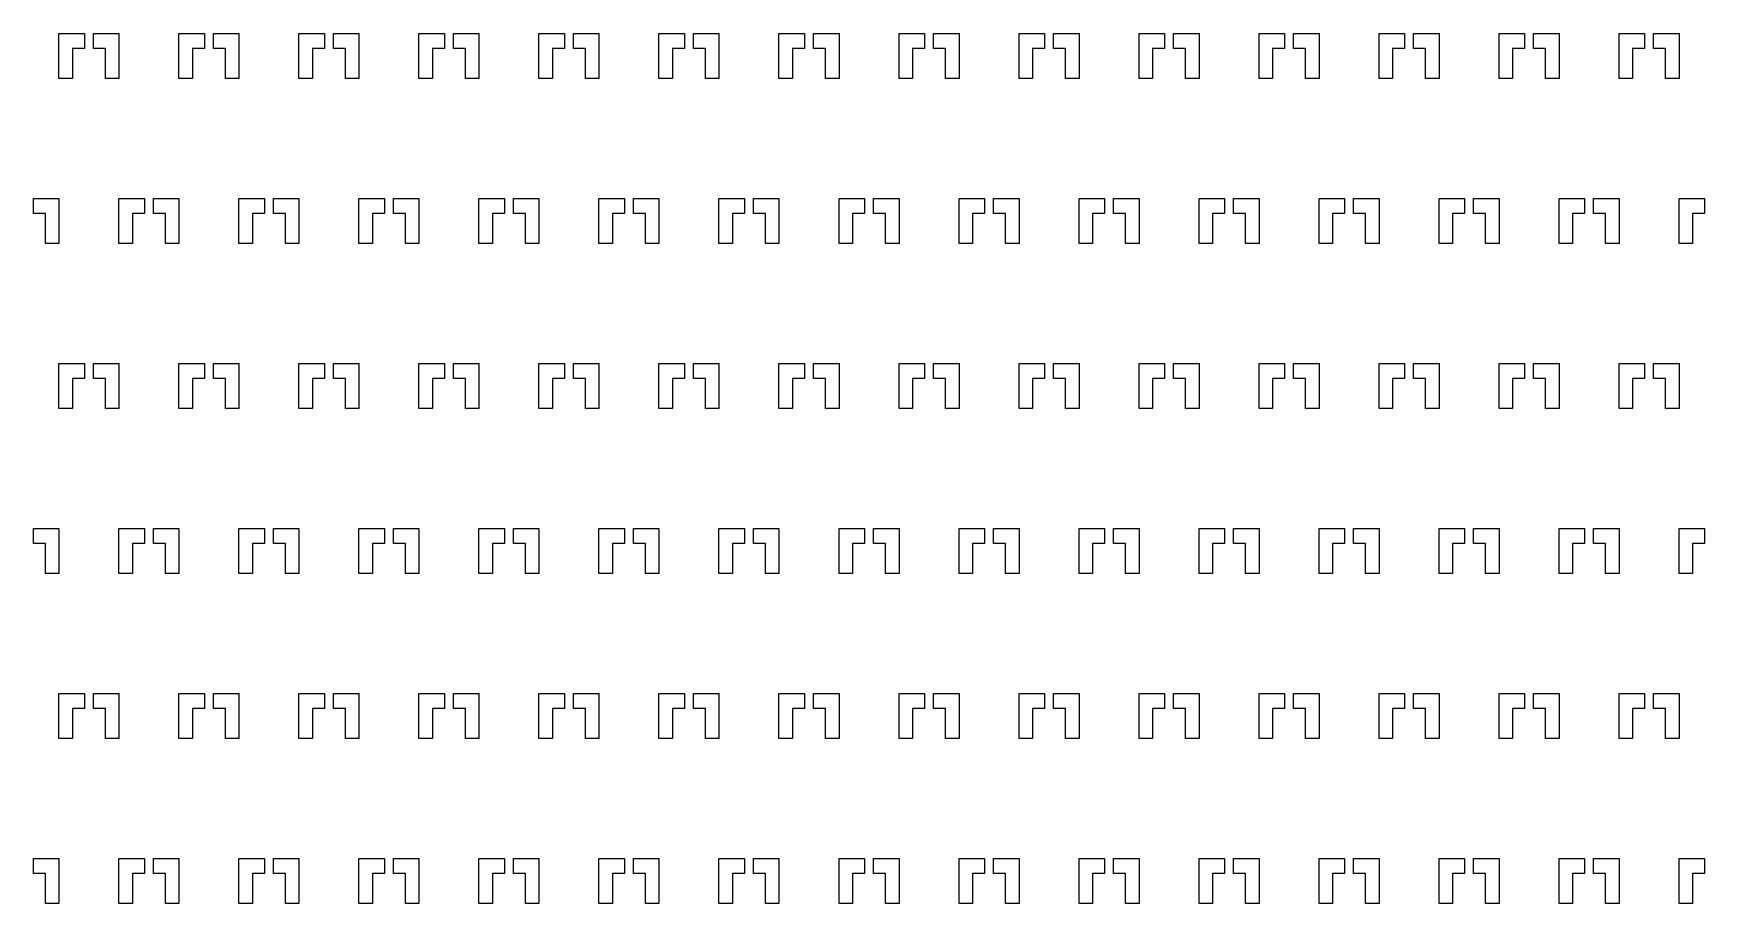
# Model space of a CAD drawing. Header units: millimetres. Extents: x 2102 to 86502, y 1818 to 64568.
# Drawn here: x 69495 to 70052, y 48628 to 48918 of the extents above; entities that cross this region are included whole.
import ezdxf

# ---------------------------------------------------------------- set-up
doc = ezdxf.new("R2010")
doc.units = ezdxf.units.MM
doc.layers.add('Layer-2', color=3, linetype='Continuous')

msp = doc.modelspace()

# ---------------------------------------------------------------- linework, layer by layer
at = {"layer": 'Layer-2'}
for p, q in [((69503.69, 48903.31), (69503.69, 48918.31)), ((69503.69, 48918.31), (69512.19, 48918.31)), ((69512.19, 48918.31), (69512.19, 48913.31)), ((69515.19, 48913.31), (69515.19, 48918.31)), ((69515.19, 48918.31), (69523.69, 48918.31)), ((69523.69, 48918.31), (69523.69, 48903.31)), ((69543.69, 48903.31), (69543.69, 48918.31)), ((69543.69, 48918.31), (69552.19, 48918.31)), ((69552.19, 48918.31), (69552.19, 48913.31)), ((69555.19, 48913.31), (69555.19, 48918.31)), ((69555.19, 48918.31), (69563.69, 48918.31)), ((69563.69, 48918.31), (69563.69, 48903.31)), ((69583.69, 48903.31), (69583.69, 48918.31)), ((69583.69, 48918.31), (69592.19, 48918.31)), ((69592.19, 48918.31), (69592.19, 48913.31)), ((69595.19, 48913.31), (69595.19, 48918.31)), ((69595.19, 48918.31), (69603.69, 48918.31)), ((69603.69, 48918.31), (69603.69, 48903.31)), ((69623.69, 48903.31), (69623.69, 48918.31)), ((69623.69, 48918.31), (69632.19, 48918.31)), ((69632.19, 48918.31), (69632.19, 48913.31)), ((69635.19, 48913.31), (69635.19, 48918.31)), ((69635.19, 48918.31), (69643.69, 48918.31)), ((69643.69, 48918.31), (69643.69, 48903.31)), ((69663.69, 48903.31), (69663.69, 48918.31)), ((69663.69, 48918.31), (69672.19, 48918.31)), ((69672.19, 48918.31), (69672.19, 48913.31)), ((69675.19, 48913.31), (69675.19, 48918.31)), ((69675.19, 48918.31), (69683.69, 48918.31)), ((69683.69, 48918.31), (69683.69, 48903.31)), ((69703.69, 48903.31), (69703.69, 48918.31)), ((69703.69, 48918.31), (69712.19, 48918.31)), ((69712.19, 48918.31), (69712.19, 48913.31)), ((69715.19, 48913.31), (69715.19, 48918.31)), ((69715.19, 48918.31), (69723.69, 48918.31)), ((69723.69, 48918.31), (69723.69, 48903.31)), ((69743.69, 48903.31), (69743.69, 48918.31)), ((69743.69, 48918.31), (69752.19, 48918.31)), ((69752.19, 48918.31), (69752.19, 48913.31)), ((69755.19, 48913.31), (69755.19, 48918.31)), ((69755.19, 48918.31), (69763.69, 48918.31)), ((69763.69, 48918.31), (69763.69, 48903.31)), ((69783.69, 48903.31), (69783.69, 48918.31)), ((69783.69, 48918.31), (69792.19, 48918.31)), ((69792.19, 48918.31), (69792.19, 48913.31)), ((69795.19, 48913.31), (69795.19, 48918.31)), ((69795.19, 48918.31), (69803.69, 48918.31)), ((69803.69, 48918.31), (69803.69, 48903.31)), ((69823.69, 48903.31), (69823.69, 48918.31)), ((69823.69, 48918.31), (69832.19, 48918.31)), ((69832.19, 48918.31), (69832.19, 48913.31)), ((69835.19, 48913.31), (69835.19, 48918.31)), ((69835.19, 48918.31), (69843.69, 48918.31)), ((69843.69, 48918.31), (69843.69, 48903.31)), ((69863.69, 48903.31), (69863.69, 48918.31)), ((69863.69, 48918.31), (69872.19, 48918.31)), ((69872.19, 48918.31), (69872.19, 48913.31)), ((69875.19, 48913.31), (69875.19, 48918.31)), ((69875.19, 48918.31), (69883.69, 48918.31)), ((69883.69, 48918.31), (69883.69, 48903.31)), ((69903.69, 48903.31), (69903.69, 48918.31)), ((69903.69, 48918.31), (69912.19, 48918.31)), ((69912.19, 48918.31), (69912.19, 48913.31)), ((69915.19, 48913.31), (69915.19, 48918.31)), ((69915.19, 48918.31), (69923.69, 48918.31)), ((69923.69, 48918.31), (69923.69, 48903.31)), ((69943.69, 48903.31), (69943.69, 48918.31)), ((69943.69, 48918.31), (69952.19, 48918.31)), ((69952.19, 48918.31), (69952.19, 48913.31)), ((69955.19, 48913.31), (69955.19, 48918.31)), ((69955.19, 48918.31), (69963.69, 48918.31)), ((69963.69, 48918.31), (69963.69, 48903.31)), ((69983.69, 48903.31), (69983.69, 48918.31)), ((69983.69, 48918.31), (69992.19, 48918.31)), ((69992.19, 48918.31), (69992.19, 48913.31)), ((69995.19, 48913.31), (69995.19, 48918.31)), ((69995.19, 48918.31), (70003.69, 48918.31)), ((70003.69, 48918.31), (70003.69, 48903.31)), ((70023.69, 48903.31), (70023.69, 48918.31)), ((70023.69, 48918.31), (70032.19, 48918.31)), ((70032.19, 48918.31), (70032.19, 48913.31)), ((70035.19, 48913.31), (70035.19, 48918.31)), ((70035.19, 48918.31), (70043.69, 48918.31)), ((70043.69, 48918.31), (70043.69, 48903.31)), ((69512.19, 48913.31), (69508.19, 48913.31)), ((69508.19, 48913.31), (69508.19, 48903.31)), ((69519.19, 48913.31), (69515.19, 48913.31)), ((69519.19, 48903.31), (69519.19, 48913.31)), ((69552.19, 48913.31), (69548.19, 48913.31)), ((69548.19, 48913.31), (69548.19, 48903.31)), ((69559.19, 48913.31), (69555.19, 48913.31)), ((69559.19, 48903.31), (69559.19, 48913.31)), ((69592.19, 48913.31), (69588.19, 48913.31)), ((69588.19, 48913.31), (69588.19, 48903.31)), ((69599.19, 48913.31), (69595.19, 48913.31)), ((69599.19, 48903.31), (69599.19, 48913.31)), ((69632.19, 48913.31), (69628.19, 48913.31)), ((69628.19, 48913.31), (69628.19, 48903.31)), ((69639.19, 48913.31), (69635.19, 48913.31)), ((69639.19, 48903.31), (69639.19, 48913.31)), ((69672.19, 48913.31), (69668.19, 48913.31)), ((69668.19, 48913.31), (69668.19, 48903.31)), ((69679.19, 48913.31), (69675.19, 48913.31)), ((69679.19, 48903.31), (69679.19, 48913.31)), ((69712.19, 48913.31), (69708.19, 48913.31)), ((69708.19, 48913.31), (69708.19, 48903.31)), ((69719.19, 48913.31), (69715.19, 48913.31)), ((69719.19, 48903.31), (69719.19, 48913.31)), ((69752.19, 48913.31), (69748.19, 48913.31)), ((69748.19, 48913.31), (69748.19, 48903.31)), ((69759.19, 48913.31), (69755.19, 48913.31)), ((69759.19, 48903.31), (69759.19, 48913.31)), ((69792.19, 48913.31), (69788.19, 48913.31)), ((69788.19, 48913.31), (69788.19, 48903.31)), ((69799.19, 48913.31), (69795.19, 48913.31)), ((69799.19, 48903.31), (69799.19, 48913.31)), ((69832.19, 48913.31), (69828.19, 48913.31)), ((69828.19, 48913.31), (69828.19, 48903.31)), ((69839.19, 48913.31), (69835.19, 48913.31)), ((69839.19, 48903.31), (69839.19, 48913.31)), ((69872.19, 48913.31), (69868.19, 48913.31)), ((69868.19, 48913.31), (69868.19, 48903.31)), ((69879.19, 48913.31), (69875.19, 48913.31)), ((69879.19, 48903.31), (69879.19, 48913.31)), ((69912.19, 48913.31), (69908.19, 48913.31)), ((69908.19, 48913.31), (69908.19, 48903.31)), ((69919.19, 48913.31), (69915.19, 48913.31)), ((69919.19, 48903.31), (69919.19, 48913.31)), ((69952.19, 48913.31), (69948.19, 48913.31)), ((69948.19, 48913.31), (69948.19, 48903.31)), ((69959.19, 48913.31), (69955.19, 48913.31)), ((69959.19, 48903.31), (69959.19, 48913.31)), ((69992.19, 48913.31), (69988.19, 48913.31)), ((69988.19, 48913.31), (69988.19, 48903.31)), ((69999.19, 48913.31), (69995.19, 48913.31)), ((69999.19, 48903.31), (69999.19, 48913.31)), ((70032.19, 48913.31), (70028.19, 48913.31)), ((70028.19, 48913.31), (70028.19, 48903.31)), ((70039.19, 48913.31), (70035.19, 48913.31)), ((70039.19, 48903.31), (70039.19, 48913.31)), ((69508.19, 48903.31), (69503.69, 48903.31)), ((69523.69, 48903.31), (69519.19, 48903.31)), ((69548.19, 48903.31), (69543.69, 48903.31)), ((69563.69, 48903.31), (69559.19, 48903.31)), ((69588.19, 48903.31), (69583.69, 48903.31)), ((69603.69, 48903.31), (69599.19, 48903.31)), ((69628.19, 48903.31), (69623.69, 48903.31)), ((69643.69, 48903.31), (69639.19, 48903.31)), ((69668.19, 48903.31), (69663.69, 48903.31)), ((69683.69, 48903.31), (69679.19, 48903.31)), ((69708.19, 48903.31), (69703.69, 48903.31)), ((69723.69, 48903.31), (69719.19, 48903.31)), ((69748.19, 48903.31), (69743.69, 48903.31)), ((69763.69, 48903.31), (69759.19, 48903.31)), ((69788.19, 48903.31), (69783.69, 48903.31)), ((69803.69, 48903.31), (69799.19, 48903.31)), ((69828.19, 48903.31), (69823.69, 48903.31)), ((69843.69, 48903.31), (69839.19, 48903.31)), ((69868.19, 48903.31), (69863.69, 48903.31)), ((69883.69, 48903.31), (69879.19, 48903.31)), ((69908.19, 48903.31), (69903.69, 48903.31)), ((69923.69, 48903.31), (69919.19, 48903.31)), ((69948.19, 48903.31), (69943.69, 48903.31)), ((69963.69, 48903.31), (69959.19, 48903.31)), ((69988.19, 48903.31), (69983.69, 48903.31)), ((70003.69, 48903.31), (69999.19, 48903.31)), ((70028.19, 48903.31), (70023.69, 48903.31)), ((70043.69, 48903.31), (70039.19, 48903.31)), ((69495.19, 48858.31), (69495.19, 48863.31)), ((69495.19, 48863.31), (69503.69, 48863.31)), ((69503.69, 48863.31), (69503.69, 48848.31)), ((69523.69, 48848.31), (69523.69, 48863.31)), ((69523.69, 48863.31), (69532.19, 48863.31)), ((69532.19, 48863.31), (69532.19, 48858.31)), ((69535.19, 48858.31), (69535.19, 48863.31)), ((69535.19, 48863.31), (69543.69, 48863.31)), ((69543.69, 48863.31), (69543.69, 48848.31)), ((69563.69, 48848.31), (69563.69, 48863.31)), ((69563.69, 48863.31), (69572.19, 48863.31)), ((69572.19, 48863.31), (69572.19, 48858.31)), ((69575.19, 48858.31), (69575.19, 48863.31)), ((69575.19, 48863.31), (69583.69, 48863.31)), ((69583.69, 48863.31), (69583.69, 48848.31)), ((69603.69, 48848.31), (69603.69, 48863.31)), ((69603.69, 48863.31), (69612.19, 48863.31)), ((69612.19, 48863.31), (69612.19, 48858.31)), ((69615.19, 48858.31), (69615.19, 48863.31)), ((69615.19, 48863.31), (69623.69, 48863.31)), ((69623.69, 48863.31), (69623.69, 48848.31)), ((69643.69, 48848.31), (69643.69, 48863.31)), ((69643.69, 48863.31), (69652.19, 48863.31)), ((69652.19, 48863.31), (69652.19, 48858.31)), ((69655.19, 48858.31), (69655.19, 48863.31)), ((69655.19, 48863.31), (69663.69, 48863.31)), ((69663.69, 48863.31), (69663.69, 48848.31)), ((69683.69, 48848.31), (69683.69, 48863.31)), ((69683.69, 48863.31), (69692.19, 48863.31)), ((69692.19, 48863.31), (69692.19, 48858.31)), ((69695.19, 48858.31), (69695.19, 48863.31)), ((69695.19, 48863.31), (69703.69, 48863.31)), ((69703.69, 48863.31), (69703.69, 48848.31)), ((69723.69, 48848.31), (69723.69, 48863.31)), ((69723.69, 48863.31), (69732.19, 48863.31)), ((69732.19, 48863.31), (69732.19, 48858.31)), ((69735.19, 48858.31), (69735.19, 48863.31)), ((69735.19, 48863.31), (69743.69, 48863.31)), ((69743.69, 48863.31), (69743.69, 48848.31)), ((69763.69, 48848.31), (69763.69, 48863.31)), ((69763.69, 48863.31), (69772.19, 48863.31)), ((69772.19, 48863.31), (69772.19, 48858.31)), ((69775.19, 48858.31), (69775.19, 48863.31)), ((69775.19, 48863.31), (69783.69, 48863.31)), ((69783.69, 48863.31), (69783.69, 48848.31)), ((69803.69, 48848.31), (69803.69, 48863.31)), ((69803.69, 48863.31), (69812.19, 48863.31)), ((69812.19, 48863.31), (69812.19, 48858.31)), ((69815.19, 48858.31), (69815.19, 48863.31)), ((69815.19, 48863.31), (69823.69, 48863.31)), ((69823.69, 48863.31), (69823.69, 48848.31)), ((69843.69, 48848.31), (69843.69, 48863.31)), ((69843.69, 48863.31), (69852.19, 48863.31)), ((69852.19, 48863.31), (69852.19, 48858.31)), ((69855.19, 48858.31), (69855.19, 48863.31)), ((69855.19, 48863.31), (69863.69, 48863.31)), ((69863.69, 48863.31), (69863.69, 48848.31)), ((69883.69, 48848.31), (69883.69, 48863.31)), ((69883.69, 48863.31), (69892.19, 48863.31)), ((69892.19, 48863.31), (69892.19, 48858.31)), ((69895.19, 48858.31), (69895.19, 48863.31)), ((69895.19, 48863.31), (69903.69, 48863.31)), ((69903.69, 48863.31), (69903.69, 48848.31)), ((69923.69, 48848.31), (69923.69, 48863.31)), ((69923.69, 48863.31), (69932.19, 48863.31)), ((69932.19, 48863.31), (69932.19, 48858.31)), ((69935.19, 48858.31), (69935.19, 48863.31)), ((69935.19, 48863.31), (69943.69, 48863.31)), ((69943.69, 48863.31), (69943.69, 48848.31)), ((69963.69, 48848.31), (69963.69, 48863.31)), ((69963.69, 48863.31), (69972.19, 48863.31)), ((69972.19, 48863.31), (69972.19, 48858.31)), ((69975.19, 48858.31), (69975.19, 48863.31)), ((69975.19, 48863.31), (69983.69, 48863.31)), ((69983.69, 48863.31), (69983.69, 48848.31)), ((70003.69, 48848.31), (70003.69, 48863.31)), ((70003.69, 48863.31), (70012.19, 48863.31)), ((70012.19, 48863.31), (70012.19, 48858.31)), ((70015.19, 48858.31), (70015.19, 48863.31)), ((70015.19, 48863.31), (70023.69, 48863.31)), ((70023.69, 48863.31), (70023.69, 48848.31)), ((70043.69, 48848.31), (70043.69, 48863.31)), ((70043.69, 48863.31), (70052.19, 48863.31)), ((70052.19, 48863.31), (70052.19, 48858.31)), ((69499.19, 48858.31), (69495.19, 48858.31)), ((69499.19, 48848.31), (69499.19, 48858.31)), ((69532.19, 48858.31), (69528.19, 48858.31)), ((69528.19, 48858.31), (69528.19, 48848.31)), ((69539.19, 48858.31), (69535.19, 48858.31)), ((69539.19, 48848.31), (69539.19, 48858.31)), ((69572.19, 48858.31), (69568.19, 48858.31)), ((69568.19, 48858.31), (69568.19, 48848.31)), ((69579.19, 48858.31), (69575.19, 48858.31)), ((69579.19, 48848.31), (69579.19, 48858.31)), ((69612.19, 48858.31), (69608.19, 48858.31)), ((69608.19, 48858.31), (69608.19, 48848.31)), ((69619.19, 48858.31), (69615.19, 48858.31)), ((69619.19, 48848.31), (69619.19, 48858.31)), ((69652.19, 48858.31), (69648.19, 48858.31)), ((69648.19, 48858.31), (69648.19, 48848.31)), ((69659.19, 48858.31), (69655.19, 48858.31)), ((69659.19, 48848.31), (69659.19, 48858.31)), ((69692.19, 48858.31), (69688.19, 48858.31)), ((69688.19, 48858.31), (69688.19, 48848.31)), ((69699.19, 48858.31), (69695.19, 48858.31)), ((69699.19, 48848.31), (69699.19, 48858.31)), ((69732.19, 48858.31), (69728.19, 48858.31)), ((69728.19, 48858.31), (69728.19, 48848.31)), ((69739.19, 48858.31), (69735.19, 48858.31)), ((69739.19, 48848.31), (69739.19, 48858.31)), ((69772.19, 48858.31), (69768.19, 48858.31)), ((69768.19, 48858.31), (69768.19, 48848.31)), ((69779.19, 48858.31), (69775.19, 48858.31)), ((69779.19, 48848.31), (69779.19, 48858.31)), ((69812.19, 48858.31), (69808.19, 48858.31)), ((69808.19, 48858.31), (69808.19, 48848.31)), ((69819.19, 48858.31), (69815.19, 48858.31)), ((69819.19, 48848.31), (69819.19, 48858.31)), ((69852.19, 48858.31), (69848.19, 48858.31)), ((69848.19, 48858.31), (69848.19, 48848.31)), ((69859.19, 48858.31), (69855.19, 48858.31)), ((69859.19, 48848.31), (69859.19, 48858.31)), ((69892.19, 48858.31), (69888.19, 48858.31)), ((69888.19, 48858.31), (69888.19, 48848.31)), ((69899.19, 48858.31), (69895.19, 48858.31)), ((69899.19, 48848.31), (69899.19, 48858.31)), ((69932.19, 48858.31), (69928.19, 48858.31)), ((69928.19, 48858.31), (69928.19, 48848.31)), ((69939.19, 48858.31), (69935.19, 48858.31)), ((69939.19, 48848.31), (69939.19, 48858.31)), ((69972.19, 48858.31), (69968.19, 48858.31)), ((69968.19, 48858.31), (69968.19, 48848.31)), ((69979.19, 48858.31), (69975.19, 48858.31)), ((69979.19, 48848.31), (69979.19, 48858.31)), ((70012.19, 48858.31), (70008.19, 48858.31)), ((70008.19, 48858.31), (70008.19, 48848.31)), ((70019.19, 48858.31), (70015.19, 48858.31)), ((70019.19, 48848.31), (70019.19, 48858.31)), ((70052.19, 48858.31), (70048.19, 48858.31)), ((70048.19, 48858.31), (70048.19, 48848.31)), ((69503.69, 48848.31), (69499.19, 48848.31)), ((69528.19, 48848.31), (69523.69, 48848.31)), ((69543.69, 48848.31), (69539.19, 48848.31)), ((69568.19, 48848.31), (69563.69, 48848.31)), ((69583.69, 48848.31), (69579.19, 48848.31)), ((69608.19, 48848.31), (69603.69, 48848.31)), ((69623.69, 48848.31), (69619.19, 48848.31)), ((69648.19, 48848.31), (69643.69, 48848.31)), ((69663.69, 48848.31), (69659.19, 48848.31)), ((69688.19, 48848.31), (69683.69, 48848.31)), ((69703.69, 48848.31), (69699.19, 48848.31)), ((69728.19, 48848.31), (69723.69, 48848.31)), ((69743.69, 48848.31), (69739.19, 48848.31)), ((69768.19, 48848.31), (69763.69, 48848.31)), ((69783.69, 48848.31), (69779.19, 48848.31)), ((69808.19, 48848.31), (69803.69, 48848.31)), ((69823.69, 48848.31), (69819.19, 48848.31)), ((69848.19, 48848.31), (69843.69, 48848.31)), ((69863.69, 48848.31), (69859.19, 48848.31)), ((69888.19, 48848.31), (69883.69, 48848.31)), ((69903.69, 48848.31), (69899.19, 48848.31)), ((69928.19, 48848.31), (69923.69, 48848.31)), ((69943.69, 48848.31), (69939.19, 48848.31)), ((69968.19, 48848.31), (69963.69, 48848.31)), ((69983.69, 48848.31), (69979.19, 48848.31)), ((70008.19, 48848.31), (70003.69, 48848.31)), ((70023.69, 48848.31), (70019.19, 48848.31)), ((70048.19, 48848.31), (70043.69, 48848.31)), ((69503.69, 48793.31), (69503.69, 48808.31)), ((69503.69, 48808.31), (69512.19, 48808.31)), ((69512.19, 48808.31), (69512.19, 48803.31)), ((69515.19, 48803.31), (69515.19, 48808.31)), ((69515.19, 48808.31), (69523.69, 48808.31)), ((69523.69, 48808.31), (69523.69, 48793.31)), ((69543.69, 48793.31), (69543.69, 48808.31)), ((69543.69, 48808.31), (69552.19, 48808.31)), ((69552.19, 48808.31), (69552.19, 48803.31)), ((69555.19, 48803.31), (69555.19, 48808.31)), ((69555.19, 48808.31), (69563.69, 48808.31)), ((69563.69, 48808.31), (69563.69, 48793.31)), ((69583.69, 48793.31), (69583.69, 48808.31)), ((69583.69, 48808.31), (69592.19, 48808.31)), ((69592.19, 48808.31), (69592.19, 48803.31)), ((69595.19, 48803.31), (69595.19, 48808.31)), ((69595.19, 48808.31), (69603.69, 48808.31)), ((69603.69, 48808.31), (69603.69, 48793.31)), ((69623.69, 48793.31), (69623.69, 48808.31)), ((69623.69, 48808.31), (69632.19, 48808.31)), ((69632.19, 48808.31), (69632.19, 48803.31)), ((69635.19, 48803.31), (69635.19, 48808.31)), ((69635.19, 48808.31), (69643.69, 48808.31)), ((69643.69, 48808.31), (69643.69, 48793.31)), ((69663.69, 48793.31), (69663.69, 48808.31)), ((69663.69, 48808.31), (69672.19, 48808.31)), ((69672.19, 48808.31), (69672.19, 48803.31)), ((69675.19, 48803.31), (69675.19, 48808.31)), ((69675.19, 48808.31), (69683.69, 48808.31)), ((69683.69, 48808.31), (69683.69, 48793.31)), ((69703.69, 48793.31), (69703.69, 48808.31)), ((69703.69, 48808.31), (69712.19, 48808.31)), ((69712.19, 48808.31), (69712.19, 48803.31)), ((69715.19, 48803.31), (69715.19, 48808.31)), ((69715.19, 48808.31), (69723.69, 48808.31)), ((69723.69, 48808.31), (69723.69, 48793.31)), ((69743.69, 48793.31), (69743.69, 48808.31)), ((69743.69, 48808.31), (69752.19, 48808.31)), ((69752.19, 48808.31), (69752.19, 48803.31)), ((69755.19, 48803.31), (69755.19, 48808.31)), ((69755.19, 48808.31), (69763.69, 48808.31)), ((69763.69, 48808.31), (69763.69, 48793.31)), ((69783.69, 48793.31), (69783.69, 48808.31)), ((69783.69, 48808.31), (69792.19, 48808.31)), ((69792.19, 48808.31), (69792.19, 48803.31)), ((69795.19, 48803.31), (69795.19, 48808.31)), ((69795.19, 48808.31), (69803.69, 48808.31)), ((69803.69, 48808.31), (69803.69, 48793.31)), ((69823.69, 48793.31), (69823.69, 48808.31)), ((69823.69, 48808.31), (69832.19, 48808.31)), ((69832.19, 48808.31), (69832.19, 48803.31)), ((69835.19, 48803.31), (69835.19, 48808.31)), ((69835.19, 48808.31), (69843.69, 48808.31)), ((69843.69, 48808.31), (69843.69, 48793.31)), ((69863.69, 48793.31), (69863.69, 48808.31)), ((69863.69, 48808.31), (69872.19, 48808.31)), ((69872.19, 48808.31), (69872.19, 48803.31)), ((69875.19, 48803.31), (69875.19, 48808.31)), ((69875.19, 48808.31), (69883.69, 48808.31)), ((69883.69, 48808.31), (69883.69, 48793.31)), ((69903.69, 48793.31), (69903.69, 48808.31)), ((69903.69, 48808.31), (69912.19, 48808.31)), ((69912.19, 48808.31), (69912.19, 48803.31)), ((69915.19, 48803.31), (69915.19, 48808.31)), ((69915.19, 48808.31), (69923.69, 48808.31)), ((69923.69, 48808.31), (69923.69, 48793.31)), ((69943.69, 48793.31), (69943.69, 48808.31)), ((69943.69, 48808.31), (69952.19, 48808.31)), ((69952.19, 48808.31), (69952.19, 48803.31)), ((69955.19, 48803.31), (69955.19, 48808.31)), ((69955.19, 48808.31), (69963.69, 48808.31)), ((69963.69, 48808.31), (69963.69, 48793.31)), ((69983.69, 48793.31), (69983.69, 48808.31)), ((69983.69, 48808.31), (69992.19, 48808.31)), ((69992.19, 48808.31), (69992.19, 48803.31)), ((69995.19, 48803.31), (69995.19, 48808.31)), ((69995.19, 48808.31), (70003.69, 48808.31)), ((70003.69, 48808.31), (70003.69, 48793.31)), ((70023.69, 48793.31), (70023.69, 48808.31)), ((70023.69, 48808.31), (70032.19, 48808.31)), ((70032.19, 48808.31), (70032.19, 48803.31)), ((70035.19, 48803.31), (70035.19, 48808.31)), ((70035.19, 48808.31), (70043.69, 48808.31)), ((70043.69, 48808.31), (70043.69, 48793.31)), ((69512.19, 48803.31), (69508.19, 48803.31)), ((69508.19, 48803.31), (69508.19, 48793.31)), ((69519.19, 48803.31), (69515.19, 48803.31)), ((69519.19, 48793.31), (69519.19, 48803.31)), ((69552.19, 48803.31), (69548.19, 48803.31)), ((69548.19, 48803.31), (69548.19, 48793.31)), ((69559.19, 48803.31), (69555.19, 48803.31)), ((69559.19, 48793.31), (69559.19, 48803.31)), ((69592.19, 48803.31), (69588.19, 48803.31)), ((69588.19, 48803.31), (69588.19, 48793.31)), ((69599.19, 48803.31), (69595.19, 48803.31)), ((69599.19, 48793.31), (69599.19, 48803.31)), ((69632.19, 48803.31), (69628.19, 48803.31)), ((69628.19, 48803.31), (69628.19, 48793.31)), ((69639.19, 48803.31), (69635.19, 48803.31)), ((69639.19, 48793.31), (69639.19, 48803.31)), ((69672.19, 48803.31), (69668.19, 48803.31)), ((69668.19, 48803.31), (69668.19, 48793.31)), ((69679.19, 48803.31), (69675.19, 48803.31)), ((69679.19, 48793.31), (69679.19, 48803.31)), ((69712.19, 48803.31), (69708.19, 48803.31)), ((69708.19, 48803.31), (69708.19, 48793.31)), ((69719.19, 48803.31), (69715.19, 48803.31)), ((69719.19, 48793.31), (69719.19, 48803.31)), ((69752.19, 48803.31), (69748.19, 48803.31)), ((69748.19, 48803.31), (69748.19, 48793.31)), ((69759.19, 48803.31), (69755.19, 48803.31)), ((69759.19, 48793.31), (69759.19, 48803.31)), ((69792.19, 48803.31), (69788.19, 48803.31)), ((69788.19, 48803.31), (69788.19, 48793.31)), ((69799.19, 48803.31), (69795.19, 48803.31)), ((69799.19, 48793.31), (69799.19, 48803.31)), ((69832.19, 48803.31), (69828.19, 48803.31)), ((69828.19, 48803.31), (69828.19, 48793.31)), ((69839.19, 48803.31), (69835.19, 48803.31)), ((69839.19, 48793.31), (69839.19, 48803.31)), ((69872.19, 48803.31), (69868.19, 48803.31)), ((69868.19, 48803.31), (69868.19, 48793.31)), ((69879.19, 48803.31), (69875.19, 48803.31)), ((69879.19, 48793.31), (69879.19, 48803.31)), ((69912.19, 48803.31), (69908.19, 48803.31)), ((69908.19, 48803.31), (69908.19, 48793.31)), ((69919.19, 48803.31), (69915.19, 48803.31)), ((69919.19, 48793.31), (69919.19, 48803.31)), ((69952.19, 48803.31), (69948.19, 48803.31)), ((69948.19, 48803.31), (69948.19, 48793.31)), ((69959.19, 48803.31), (69955.19, 48803.31)), ((69959.19, 48793.31), (69959.19, 48803.31)), ((69992.19, 48803.31), (69988.19, 48803.31)), ((69988.19, 48803.31), (69988.19, 48793.31)), ((69999.19, 48803.31), (69995.19, 48803.31)), ((69999.19, 48793.31), (69999.19, 48803.31)), ((70032.19, 48803.31), (70028.19, 48803.31)), ((70028.19, 48803.31), (70028.19, 48793.31)), ((70039.19, 48803.31), (70035.19, 48803.31)), ((70039.19, 48793.31), (70039.19, 48803.31)), ((69508.19, 48793.31), (69503.69, 48793.31)), ((69523.69, 48793.31), (69519.19, 48793.31)), ((69548.19, 48793.31), (69543.69, 48793.31)), ((69563.69, 48793.31), (69559.19, 48793.31)), ((69588.19, 48793.31), (69583.69, 48793.31)), ((69603.69, 48793.31), (69599.19, 48793.31)), ((69628.19, 48793.31), (69623.69, 48793.31)), ((69643.69, 48793.31), (69639.19, 48793.31)), ((69668.19, 48793.31), (69663.69, 48793.31)), ((69683.69, 48793.31), (69679.19, 48793.31)), ((69708.19, 48793.31), (69703.69, 48793.31)), ((69723.69, 48793.31), (69719.19, 48793.31)), ((69748.19, 48793.31), (69743.69, 48793.31)), ((69763.69, 48793.31), (69759.19, 48793.31)), ((69788.19, 48793.31), (69783.69, 48793.31)), ((69803.69, 48793.31), (69799.19, 48793.31)), ((69828.19, 48793.31), (69823.69, 48793.31)), ((69843.69, 48793.31), (69839.19, 48793.31)), ((69868.19, 48793.31), (69863.69, 48793.31)), ((69883.69, 48793.31), (69879.19, 48793.31)), ((69908.19, 48793.31), (69903.69, 48793.31)), ((69923.69, 48793.31), (69919.19, 48793.31)), ((69948.19, 48793.31), (69943.69, 48793.31)), ((69963.69, 48793.31), (69959.19, 48793.31)), ((69988.19, 48793.31), (69983.69, 48793.31)), ((70003.69, 48793.31), (69999.19, 48793.31)), ((70028.19, 48793.31), (70023.69, 48793.31)), ((70043.69, 48793.31), (70039.19, 48793.31)), ((69495.19, 48748.31), (69495.19, 48753.31)), ((69495.19, 48753.31), (69503.69, 48753.31)), ((69503.69, 48753.31), (69503.69, 48738.31)), ((69523.69, 48738.31), (69523.69, 48753.31)), ((69523.69, 48753.31), (69532.19, 48753.31)), ((69532.19, 48753.31), (69532.19, 48748.31)), ((69535.19, 48748.31), (69535.19, 48753.31)), ((69535.19, 48753.31), (69543.69, 48753.31)), ((69543.69, 48753.31), (69543.69, 48738.31)), ((69563.69, 48738.31), (69563.69, 48753.31)), ((69563.69, 48753.31), (69572.19, 48753.31)), ((69572.19, 48753.31), (69572.19, 48748.31)), ((69575.19, 48748.31), (69575.19, 48753.31)), ((69575.19, 48753.31), (69583.69, 48753.31)), ((69583.69, 48753.31), (69583.69, 48738.31)), ((69603.69, 48738.31), (69603.69, 48753.31)), ((69603.69, 48753.31), (69612.19, 48753.31)), ((69612.19, 48753.31), (69612.19, 48748.31)), ((69615.19, 48748.31), (69615.19, 48753.31)), ((69615.19, 48753.31), (69623.69, 48753.31)), ((69623.69, 48753.31), (69623.69, 48738.31)), ((69643.69, 48738.31), (69643.69, 48753.31)), ((69643.69, 48753.31), (69652.19, 48753.31)), ((69652.19, 48753.31), (69652.19, 48748.31)), ((69655.19, 48748.31), (69655.19, 48753.31)), ((69655.19, 48753.31), (69663.69, 48753.31)), ((69663.69, 48753.31), (69663.69, 48738.31)), ((69683.69, 48738.31), (69683.69, 48753.31)), ((69683.69, 48753.31), (69692.19, 48753.31)), ((69692.19, 48753.31), (69692.19, 48748.31)), ((69695.19, 48748.31), (69695.19, 48753.31)), ((69695.19, 48753.31), (69703.69, 48753.31)), ((69703.69, 48753.31), (69703.69, 48738.31)), ((69723.69, 48738.31), (69723.69, 48753.31)), ((69723.69, 48753.31), (69732.19, 48753.31)), ((69732.19, 48753.31), (69732.19, 48748.31)), ((69735.19, 48748.31), (69735.19, 48753.31)), ((69735.19, 48753.31), (69743.69, 48753.31)), ((69743.69, 48753.31), (69743.69, 48738.31)), ((69763.69, 48738.31), (69763.69, 48753.31)), ((69763.69, 48753.31), (69772.19, 48753.31)), ((69772.19, 48753.31), (69772.19, 48748.31)), ((69775.19, 48748.31), (69775.19, 48753.31)), ((69775.19, 48753.31), (69783.69, 48753.31)), ((69783.69, 48753.31), (69783.69, 48738.31)), ((69803.69, 48738.31), (69803.69, 48753.31)), ((69803.69, 48753.31), (69812.19, 48753.31)), ((69812.19, 48753.31), (69812.19, 48748.31)), ((69815.19, 48748.31), (69815.19, 48753.31)), ((69815.19, 48753.31), (69823.69, 48753.31)), ((69823.69, 48753.31), (69823.69, 48738.31)), ((69843.69, 48738.31), (69843.69, 48753.31)), ((69843.69, 48753.31), (69852.19, 48753.31)), ((69852.19, 48753.31), (69852.19, 48748.31)), ((69855.19, 48748.31), (69855.19, 48753.31)), ((69855.19, 48753.31), (69863.69, 48753.31)), ((69863.69, 48753.31), (69863.69, 48738.31)), ((69883.69, 48738.31), (69883.69, 48753.31)), ((69883.69, 48753.31), (69892.19, 48753.31)), ((69892.19, 48753.31), (69892.19, 48748.31)), ((69895.19, 48748.31), (69895.19, 48753.31)), ((69895.19, 48753.31), (69903.69, 48753.31)), ((69903.69, 48753.31), (69903.69, 48738.31)), ((69923.69, 48738.31), (69923.69, 48753.31)), ((69923.69, 48753.31), (69932.19, 48753.31)), ((69932.19, 48753.31), (69932.19, 48748.31)), ((69935.19, 48748.31), (69935.19, 48753.31)), ((69935.19, 48753.31), (69943.69, 48753.31)), ((69943.69, 48753.31), (69943.69, 48738.31)), ((69963.69, 48738.31), (69963.69, 48753.31)), ((69963.69, 48753.31), (69972.19, 48753.31)), ((69972.19, 48753.31), (69972.19, 48748.31)), ((69975.19, 48748.31), (69975.19, 48753.31)), ((69975.19, 48753.31), (69983.69, 48753.31)), ((69983.69, 48753.31), (69983.69, 48738.31)), ((70003.69, 48738.31), (70003.69, 48753.31)), ((70003.69, 48753.31), (70012.19, 48753.31)), ((70012.19, 48753.31), (70012.19, 48748.31)), ((70015.19, 48748.31), (70015.19, 48753.31)), ((70015.19, 48753.31), (70023.69, 48753.31)), ((70023.69, 48753.31), (70023.69, 48738.31)), ((70043.69, 48738.31), (70043.69, 48753.31)), ((70043.69, 48753.31), (70052.19, 48753.31)), ((70052.19, 48753.31), (70052.19, 48748.31)), ((69499.19, 48748.31), (69495.19, 48748.31)), ((69499.19, 48738.31), (69499.19, 48748.31)), ((69532.19, 48748.31), (69528.19, 48748.31)), ((69528.19, 48748.31), (69528.19, 48738.31)), ((69539.19, 48748.31), (69535.19, 48748.31)), ((69539.19, 48738.31), (69539.19, 48748.31)), ((69572.19, 48748.31), (69568.19, 48748.31)), ((69568.19, 48748.31), (69568.19, 48738.31)), ((69579.19, 48748.31), (69575.19, 48748.31)), ((69579.19, 48738.31), (69579.19, 48748.31)), ((69612.19, 48748.31), (69608.19, 48748.31)), ((69608.19, 48748.31), (69608.19, 48738.31)), ((69619.19, 48748.31), (69615.19, 48748.31)), ((69619.19, 48738.31), (69619.19, 48748.31)), ((69652.19, 48748.31), (69648.19, 48748.31)), ((69648.19, 48748.31), (69648.19, 48738.31)), ((69659.19, 48748.31), (69655.19, 48748.31)), ((69659.19, 48738.31), (69659.19, 48748.31)), ((69692.19, 48748.31), (69688.19, 48748.31)), ((69688.19, 48748.31), (69688.19, 48738.31)), ((69699.19, 48748.31), (69695.19, 48748.31)), ((69699.19, 48738.31), (69699.19, 48748.31)), ((69732.19, 48748.31), (69728.19, 48748.31)), ((69728.19, 48748.31), (69728.19, 48738.31)), ((69739.19, 48748.31), (69735.19, 48748.31)), ((69739.19, 48738.31), (69739.19, 48748.31)), ((69772.19, 48748.31), (69768.19, 48748.31)), ((69768.19, 48748.31), (69768.19, 48738.31)), ((69779.19, 48748.31), (69775.19, 48748.31)), ((69779.19, 48738.31), (69779.19, 48748.31)), ((69812.19, 48748.31), (69808.19, 48748.31)), ((69808.19, 48748.31), (69808.19, 48738.31)), ((69819.19, 48748.31), (69815.19, 48748.31)), ((69819.19, 48738.31), (69819.19, 48748.31)), ((69852.19, 48748.31), (69848.19, 48748.31)), ((69848.19, 48748.31), (69848.19, 48738.31)), ((69859.19, 48748.31), (69855.19, 48748.31)), ((69859.19, 48738.31), (69859.19, 48748.31)), ((69892.19, 48748.31), (69888.19, 48748.31)), ((69888.19, 48748.31), (69888.19, 48738.31)), ((69899.19, 48748.31), (69895.19, 48748.31)), ((69899.19, 48738.31), (69899.19, 48748.31)), ((69932.19, 48748.31), (69928.19, 48748.31)), ((69928.19, 48748.31), (69928.19, 48738.31)), ((69939.19, 48748.31), (69935.19, 48748.31)), ((69939.19, 48738.31), (69939.19, 48748.31)), ((69972.19, 48748.31), (69968.19, 48748.31)), ((69968.19, 48748.31), (69968.19, 48738.31)), ((69979.19, 48748.31), (69975.19, 48748.31)), ((69979.19, 48738.31), (69979.19, 48748.31)), ((70012.19, 48748.31), (70008.19, 48748.31)), ((70008.19, 48748.31), (70008.19, 48738.31)), ((70019.19, 48748.31), (70015.19, 48748.31)), ((70019.19, 48738.31), (70019.19, 48748.31)), ((70052.19, 48748.31), (70048.19, 48748.31)), ((70048.19, 48748.31), (70048.19, 48738.31)), ((69503.69, 48738.31), (69499.19, 48738.31)), ((69528.19, 48738.31), (69523.69, 48738.31)), ((69543.69, 48738.31), (69539.19, 48738.31)), ((69568.19, 48738.31), (69563.69, 48738.31)), ((69583.69, 48738.31), (69579.19, 48738.31)), ((69608.19, 48738.31), (69603.69, 48738.31)), ((69623.69, 48738.31), (69619.19, 48738.31)), ((69648.19, 48738.31), (69643.69, 48738.31)), ((69663.69, 48738.31), (69659.19, 48738.31)), ((69688.19, 48738.31), (69683.69, 48738.31)), ((69703.69, 48738.31), (69699.19, 48738.31)), ((69728.19, 48738.31), (69723.69, 48738.31)), ((69743.69, 48738.31), (69739.19, 48738.31)), ((69768.19, 48738.31), (69763.69, 48738.31)), ((69783.69, 48738.31), (69779.19, 48738.31)), ((69808.19, 48738.31), (69803.69, 48738.31)), ((69823.69, 48738.31), (69819.19, 48738.31)), ((69848.19, 48738.31), (69843.69, 48738.31)), ((69863.69, 48738.31), (69859.19, 48738.31)), ((69888.19, 48738.31), (69883.69, 48738.31)), ((69903.69, 48738.31), (69899.19, 48738.31)), ((69928.19, 48738.31), (69923.69, 48738.31)), ((69943.69, 48738.31), (69939.19, 48738.31)), ((69968.19, 48738.31), (69963.69, 48738.31)), ((69983.69, 48738.31), (69979.19, 48738.31)), ((70008.19, 48738.31), (70003.69, 48738.31)), ((70023.69, 48738.31), (70019.19, 48738.31)), ((70048.19, 48738.31), (70043.69, 48738.31)), ((69503.69, 48683.31), (69503.69, 48698.31)), ((69503.69, 48698.31), (69512.19, 48698.31)), ((69512.19, 48693.31), (69508.19, 48693.31)), ((69508.19, 48693.31), (69508.19, 48683.31)), ((69512.19, 48698.31), (69512.19, 48693.31)), ((69515.19, 48693.31), (69515.19, 48698.31)), ((69515.19, 48698.31), (69523.69, 48698.31)), ((69519.19, 48693.31), (69515.19, 48693.31)), ((69519.19, 48683.31), (69519.19, 48693.31)), ((69523.69, 48698.31), (69523.69, 48683.31)), ((69543.69, 48683.31), (69543.69, 48698.31)), ((69543.69, 48698.31), (69552.19, 48698.31)), ((69552.19, 48693.31), (69548.19, 48693.31)), ((69548.19, 48693.31), (69548.19, 48683.31)), ((69552.19, 48698.31), (69552.19, 48693.31)), ((69555.19, 48693.31), (69555.19, 48698.31)), ((69555.19, 48698.31), (69563.69, 48698.31)), ((69559.19, 48693.31), (69555.19, 48693.31)), ((69559.19, 48683.31), (69559.19, 48693.31)), ((69563.69, 48698.31), (69563.69, 48683.31)), ((69583.69, 48683.31), (69583.69, 48698.31)), ((69583.69, 48698.31), (69592.19, 48698.31)), ((69592.19, 48693.31), (69588.19, 48693.31)), ((69588.19, 48693.31), (69588.19, 48683.31)), ((69592.19, 48698.31), (69592.19, 48693.31)), ((69595.19, 48693.31), (69595.19, 48698.31)), ((69595.19, 48698.31), (69603.69, 48698.31)), ((69599.19, 48693.31), (69595.19, 48693.31)), ((69599.19, 48683.31), (69599.19, 48693.31)), ((69603.69, 48698.31), (69603.69, 48683.31)), ((69623.69, 48683.31), (69623.69, 48698.31)), ((69623.69, 48698.31), (69632.19, 48698.31)), ((69632.19, 48693.31), (69628.19, 48693.31)), ((69628.19, 48693.31), (69628.19, 48683.31)), ((69632.19, 48698.31), (69632.19, 48693.31)), ((69635.19, 48693.31), (69635.19, 48698.31)), ((69635.19, 48698.31), (69643.69, 48698.31)), ((69639.19, 48693.31), (69635.19, 48693.31)), ((69639.19, 48683.31), (69639.19, 48693.31)), ((69643.69, 48698.31), (69643.69, 48683.31)), ((69663.69, 48683.31), (69663.69, 48698.31)), ((69663.69, 48698.31), (69672.19, 48698.31)), ((69672.19, 48693.31), (69668.19, 48693.31)), ((69668.19, 48693.31), (69668.19, 48683.31)), ((69672.19, 48698.31), (69672.19, 48693.31)), ((69675.19, 48693.31), (69675.19, 48698.31)), ((69675.19, 48698.31), (69683.69, 48698.31)), ((69679.19, 48693.31), (69675.19, 48693.31)), ((69679.19, 48683.31), (69679.19, 48693.31)), ((69683.69, 48698.31), (69683.69, 48683.31)), ((69703.69, 48683.31), (69703.69, 48698.31)), ((69703.69, 48698.31), (69712.19, 48698.31)), ((69712.19, 48693.31), (69708.19, 48693.31)), ((69708.19, 48693.31), (69708.19, 48683.31)), ((69712.19, 48698.31), (69712.19, 48693.31)), ((69715.19, 48693.31), (69715.19, 48698.31)), ((69715.19, 48698.31), (69723.69, 48698.31)), ((69719.19, 48693.31), (69715.19, 48693.31)), ((69719.19, 48683.31), (69719.19, 48693.31)), ((69723.69, 48698.31), (69723.69, 48683.31)), ((69743.69, 48683.31), (69743.69, 48698.31)), ((69743.69, 48698.31), (69752.19, 48698.31)), ((69752.19, 48693.31), (69748.19, 48693.31)), ((69748.19, 48693.31), (69748.19, 48683.31)), ((69752.19, 48698.31), (69752.19, 48693.31)), ((69755.19, 48693.31), (69755.19, 48698.31)), ((69755.19, 48698.31), (69763.69, 48698.31)), ((69759.19, 48693.31), (69755.19, 48693.31)), ((69759.19, 48683.31), (69759.19, 48693.31)), ((69763.69, 48698.31), (69763.69, 48683.31)), ((69783.69, 48683.31), (69783.69, 48698.31)), ((69783.69, 48698.31), (69792.19, 48698.31)), ((69792.19, 48693.31), (69788.19, 48693.31)), ((69788.19, 48693.31), (69788.19, 48683.31)), ((69792.19, 48698.31), (69792.19, 48693.31)), ((69795.19, 48693.31), (69795.19, 48698.31)), ((69795.19, 48698.31), (69803.69, 48698.31)), ((69799.19, 48693.31), (69795.19, 48693.31)), ((69799.19, 48683.31), (69799.19, 48693.31)), ((69803.69, 48698.31), (69803.69, 48683.31)), ((69823.69, 48683.31), (69823.69, 48698.31)), ((69823.69, 48698.31), (69832.19, 48698.31)), ((69832.19, 48693.31), (69828.19, 48693.31)), ((69828.19, 48693.31), (69828.19, 48683.31)), ((69832.19, 48698.31), (69832.19, 48693.31)), ((69835.19, 48693.31), (69835.19, 48698.31)), ((69835.19, 48698.31), (69843.69, 48698.31)), ((69839.19, 48693.31), (69835.19, 48693.31)), ((69839.19, 48683.31), (69839.19, 48693.31)), ((69843.69, 48698.31), (69843.69, 48683.31)), ((69863.69, 48683.31), (69863.69, 48698.31)), ((69863.69, 48698.31), (69872.19, 48698.31)), ((69872.19, 48693.31), (69868.19, 48693.31)), ((69868.19, 48693.31), (69868.19, 48683.31)), ((69872.19, 48698.31), (69872.19, 48693.31)), ((69875.19, 48693.31), (69875.19, 48698.31)), ((69875.19, 48698.31), (69883.69, 48698.31)), ((69879.19, 48693.31), (69875.19, 48693.31)), ((69879.19, 48683.31), (69879.19, 48693.31)), ((69883.69, 48698.31), (69883.69, 48683.31)), ((69903.69, 48683.31), (69903.69, 48698.31)), ((69903.69, 48698.31), (69912.19, 48698.31)), ((69912.19, 48693.31), (69908.19, 48693.31)), ((69908.19, 48693.31), (69908.19, 48683.31)), ((69912.19, 48698.31), (69912.19, 48693.31)), ((69915.19, 48693.31), (69915.19, 48698.31)), ((69915.19, 48698.31), (69923.69, 48698.31)), ((69919.19, 48693.31), (69915.19, 48693.31)), ((69919.19, 48683.31), (69919.19, 48693.31)), ((69923.69, 48698.31), (69923.69, 48683.31)), ((69943.69, 48683.31), (69943.69, 48698.31)), ((69943.69, 48698.31), (69952.19, 48698.31)), ((69952.19, 48693.31), (69948.19, 48693.31)), ((69948.19, 48693.31), (69948.19, 48683.31)), ((69952.19, 48698.31), (69952.19, 48693.31)), ((69955.19, 48693.31), (69955.19, 48698.31)), ((69955.19, 48698.31), (69963.69, 48698.31)), ((69959.19, 48693.31), (69955.19, 48693.31)), ((69959.19, 48683.31), (69959.19, 48693.31)), ((69963.69, 48698.31), (69963.69, 48683.31)), ((69983.69, 48683.31), (69983.69, 48698.31)), ((69983.69, 48698.31), (69992.19, 48698.31)), ((69992.19, 48693.31), (69988.19, 48693.31)), ((69988.19, 48693.31), (69988.19, 48683.31)), ((69992.19, 48698.31), (69992.19, 48693.31)), ((69995.19, 48693.31), (69995.19, 48698.31)), ((69995.19, 48698.31), (70003.69, 48698.31)), ((69999.19, 48693.31), (69995.19, 48693.31)), ((69999.19, 48683.31), (69999.19, 48693.31)), ((70003.69, 48698.31), (70003.69, 48683.31)), ((70023.69, 48683.31), (70023.69, 48698.31)), ((70023.69, 48698.31), (70032.19, 48698.31)), ((70032.19, 48693.31), (70028.19, 48693.31)), ((70028.19, 48693.31), (70028.19, 48683.31)), ((70032.19, 48698.31), (70032.19, 48693.31)), ((70035.19, 48693.31), (70035.19, 48698.31)), ((70035.19, 48698.31), (70043.69, 48698.31)), ((70039.19, 48693.31), (70035.19, 48693.31)), ((70039.19, 48683.31), (70039.19, 48693.31)), ((70043.69, 48698.31), (70043.69, 48683.31)), ((69508.19, 48683.31), (69503.69, 48683.31)), ((69523.69, 48683.31), (69519.19, 48683.31)), ((69548.19, 48683.31), (69543.69, 48683.31)), ((69563.69, 48683.31), (69559.19, 48683.31)), ((69588.19, 48683.31), (69583.69, 48683.31)), ((69603.69, 48683.31), (69599.19, 48683.31)), ((69628.19, 48683.31), (69623.69, 48683.31)), ((69643.69, 48683.31), (69639.19, 48683.31)), ((69668.19, 48683.31), (69663.69, 48683.31)), ((69683.69, 48683.31), (69679.19, 48683.31)), ((69708.19, 48683.31), (69703.69, 48683.31)), ((69723.69, 48683.31), (69719.19, 48683.31)), ((69748.19, 48683.31), (69743.69, 48683.31)), ((69763.69, 48683.31), (69759.19, 48683.31)), ((69788.19, 48683.31), (69783.69, 48683.31)), ((69803.69, 48683.31), (69799.19, 48683.31)), ((69828.19, 48683.31), (69823.69, 48683.31)), ((69843.69, 48683.31), (69839.19, 48683.31)), ((69868.19, 48683.31), (69863.69, 48683.31)), ((69883.69, 48683.31), (69879.19, 48683.31)), ((69908.19, 48683.31), (69903.69, 48683.31)), ((69923.69, 48683.31), (69919.19, 48683.31)), ((69948.19, 48683.31), (69943.69, 48683.31)), ((69963.69, 48683.31), (69959.19, 48683.31)), ((69988.19, 48683.31), (69983.69, 48683.31)), ((70003.69, 48683.31), (69999.19, 48683.31)), ((70028.19, 48683.31), (70023.69, 48683.31)), ((70043.69, 48683.31), (70039.19, 48683.31)), ((69495.19, 48638.31), (69495.19, 48643.31)), ((69495.19, 48643.31), (69503.69, 48643.31)), ((69503.69, 48643.31), (69503.69, 48628.31)), ((69523.69, 48628.31), (69523.69, 48643.31)), ((69523.69, 48643.31), (69532.19, 48643.31)), ((69532.19, 48643.31), (69532.19, 48638.31)), ((69535.19, 48638.31), (69535.19, 48643.31)), ((69535.19, 48643.31), (69543.69, 48643.31)), ((69543.69, 48643.31), (69543.69, 48628.31)), ((69563.69, 48628.31), (69563.69, 48643.31)), ((69563.69, 48643.31), (69572.19, 48643.31)), ((69572.19, 48643.31), (69572.19, 48638.31)), ((69575.19, 48638.31), (69575.19, 48643.31)), ((69575.19, 48643.31), (69583.69, 48643.31)), ((69583.69, 48643.31), (69583.69, 48628.31)), ((69603.69, 48628.31), (69603.69, 48643.31)), ((69603.69, 48643.31), (69612.19, 48643.31)), ((69612.19, 48643.31), (69612.19, 48638.31)), ((69615.19, 48638.31), (69615.19, 48643.31)), ((69615.19, 48643.31), (69623.69, 48643.31)), ((69623.69, 48643.31), (69623.69, 48628.31)), ((69643.69, 48628.31), (69643.69, 48643.31)), ((69643.69, 48643.31), (69652.19, 48643.31)), ((69652.19, 48643.31), (69652.19, 48638.31)), ((69655.19, 48638.31), (69655.19, 48643.31)), ((69655.19, 48643.31), (69663.69, 48643.31)), ((69663.69, 48643.31), (69663.69, 48628.31)), ((69683.69, 48628.31), (69683.69, 48643.31)), ((69683.69, 48643.31), (69692.19, 48643.31)), ((69692.19, 48643.31), (69692.19, 48638.31)), ((69695.19, 48638.31), (69695.19, 48643.31)), ((69695.19, 48643.31), (69703.69, 48643.31)), ((69703.69, 48643.31), (69703.69, 48628.31)), ((69723.69, 48628.31), (69723.69, 48643.31)), ((69723.69, 48643.31), (69732.19, 48643.31)), ((69732.19, 48643.31), (69732.19, 48638.31)), ((69735.19, 48638.31), (69735.19, 48643.31)), ((69735.19, 48643.31), (69743.69, 48643.31)), ((69743.69, 48643.31), (69743.69, 48628.31)), ((69763.69, 48628.31), (69763.69, 48643.31)), ((69763.69, 48643.31), (69772.19, 48643.31)), ((69772.19, 48643.31), (69772.19, 48638.31)), ((69775.19, 48638.31), (69775.19, 48643.31)), ((69775.19, 48643.31), (69783.69, 48643.31)), ((69783.69, 48643.31), (69783.69, 48628.31)), ((69803.69, 48628.31), (69803.69, 48643.31)), ((69803.69, 48643.31), (69812.19, 48643.31)), ((69812.19, 48643.31), (69812.19, 48638.31)), ((69815.19, 48638.31), (69815.19, 48643.31)), ((69815.19, 48643.31), (69823.69, 48643.31)), ((69823.69, 48643.31), (69823.69, 48628.31)), ((69843.69, 48628.31), (69843.69, 48643.31)), ((69843.69, 48643.31), (69852.19, 48643.31)), ((69852.19, 48643.31), (69852.19, 48638.31)), ((69855.19, 48638.31), (69855.19, 48643.31)), ((69855.19, 48643.31), (69863.69, 48643.31)), ((69863.69, 48643.31), (69863.69, 48628.31)), ((69883.69, 48628.31), (69883.69, 48643.31)), ((69883.69, 48643.31), (69892.19, 48643.31)), ((69892.19, 48643.31), (69892.19, 48638.31)), ((69895.19, 48638.31), (69895.19, 48643.31)), ((69895.19, 48643.31), (69903.69, 48643.31)), ((69903.69, 48643.31), (69903.69, 48628.31)), ((69923.69, 48628.31), (69923.69, 48643.31)), ((69923.69, 48643.31), (69932.19, 48643.31)), ((69932.19, 48643.31), (69932.19, 48638.31)), ((69935.19, 48638.31), (69935.19, 48643.31)), ((69935.19, 48643.31), (69943.69, 48643.31)), ((69943.69, 48643.31), (69943.69, 48628.31)), ((69963.69, 48628.31), (69963.69, 48643.31)), ((69963.69, 48643.31), (69972.19, 48643.31)), ((69972.19, 48643.31), (69972.19, 48638.31)), ((69975.19, 48638.31), (69975.19, 48643.31)), ((69975.19, 48643.31), (69983.69, 48643.31)), ((69983.69, 48643.31), (69983.69, 48628.31)), ((70003.69, 48628.31), (70003.69, 48643.31)), ((70003.69, 48643.31), (70012.19, 48643.31)), ((70012.19, 48643.31), (70012.19, 48638.31)), ((70015.19, 48638.31), (70015.19, 48643.31)), ((70015.19, 48643.31), (70023.69, 48643.31)), ((70023.69, 48643.31), (70023.69, 48628.31)), ((70043.69, 48628.31), (70043.69, 48643.31)), ((70043.69, 48643.31), (70052.19, 48643.31)), ((70052.19, 48643.31), (70052.19, 48638.31)), ((69499.19, 48638.31), (69495.19, 48638.31)), ((69499.19, 48628.31), (69499.19, 48638.31)), ((69532.19, 48638.31), (69528.19, 48638.31)), ((69528.19, 48638.31), (69528.19, 48628.31)), ((69539.19, 48638.31), (69535.19, 48638.31)), ((69539.19, 48628.31), (69539.19, 48638.31)), ((69572.19, 48638.31), (69568.19, 48638.31)), ((69568.19, 48638.31), (69568.19, 48628.31)), ((69579.19, 48638.31), (69575.19, 48638.31)), ((69579.19, 48628.31), (69579.19, 48638.31)), ((69612.19, 48638.31), (69608.19, 48638.31)), ((69608.19, 48638.31), (69608.19, 48628.31)), ((69619.19, 48638.31), (69615.19, 48638.31)), ((69619.19, 48628.31), (69619.19, 48638.31)), ((69652.19, 48638.31), (69648.19, 48638.31)), ((69648.19, 48638.31), (69648.19, 48628.31)), ((69659.19, 48638.31), (69655.19, 48638.31)), ((69659.19, 48628.31), (69659.19, 48638.31)), ((69692.19, 48638.31), (69688.19, 48638.31)), ((69688.19, 48638.31), (69688.19, 48628.31)), ((69699.19, 48638.31), (69695.19, 48638.31)), ((69699.19, 48628.31), (69699.19, 48638.31)), ((69732.19, 48638.31), (69728.19, 48638.31)), ((69728.19, 48638.31), (69728.19, 48628.31)), ((69739.19, 48638.31), (69735.19, 48638.31)), ((69739.19, 48628.31), (69739.19, 48638.31)), ((69772.19, 48638.31), (69768.19, 48638.31)), ((69768.19, 48638.31), (69768.19, 48628.31)), ((69779.19, 48638.31), (69775.19, 48638.31)), ((69779.19, 48628.31), (69779.19, 48638.31)), ((69812.19, 48638.31), (69808.19, 48638.31)), ((69808.19, 48638.31), (69808.19, 48628.31)), ((69819.19, 48638.31), (69815.19, 48638.31)), ((69819.19, 48628.31), (69819.19, 48638.31)), ((69852.19, 48638.31), (69848.19, 48638.31)), ((69848.19, 48638.31), (69848.19, 48628.31)), ((69859.19, 48638.31), (69855.19, 48638.31)), ((69859.19, 48628.31), (69859.19, 48638.31)), ((69892.19, 48638.31), (69888.19, 48638.31)), ((69888.19, 48638.31), (69888.19, 48628.31)), ((69899.19, 48638.31), (69895.19, 48638.31)), ((69899.19, 48628.31), (69899.19, 48638.31)), ((69932.19, 48638.31), (69928.19, 48638.31)), ((69928.19, 48638.31), (69928.19, 48628.31)), ((69939.19, 48638.31), (69935.19, 48638.31)), ((69939.19, 48628.31), (69939.19, 48638.31)), ((69972.19, 48638.31), (69968.19, 48638.31)), ((69968.19, 48638.31), (69968.19, 48628.31)), ((69979.19, 48638.31), (69975.19, 48638.31)), ((69979.19, 48628.31), (69979.19, 48638.31)), ((70012.19, 48638.31), (70008.19, 48638.31)), ((70008.19, 48638.31), (70008.19, 48628.31)), ((70019.19, 48638.31), (70015.19, 48638.31)), ((70019.19, 48628.31), (70019.19, 48638.31)), ((70052.19, 48638.31), (70048.19, 48638.31)), ((70048.19, 48638.31), (70048.19, 48628.31)), ((69503.69, 48628.31), (69499.19, 48628.31)), ((69528.19, 48628.31), (69523.69, 48628.31)), ((69543.69, 48628.31), (69539.19, 48628.31)), ((69568.19, 48628.31), (69563.69, 48628.31)), ((69583.69, 48628.31), (69579.19, 48628.31)), ((69608.19, 48628.31), (69603.69, 48628.31)), ((69623.69, 48628.31), (69619.19, 48628.31)), ((69648.19, 48628.31), (69643.69, 48628.31)), ((69663.69, 48628.31), (69659.19, 48628.31)), ((69688.19, 48628.31), (69683.69, 48628.31)), ((69703.69, 48628.31), (69699.19, 48628.31)), ((69728.19, 48628.31), (69723.69, 48628.31)), ((69743.69, 48628.31), (69739.19, 48628.31)), ((69768.19, 48628.31), (69763.69, 48628.31)), ((69783.69, 48628.31), (69779.19, 48628.31)), ((69808.19, 48628.31), (69803.69, 48628.31)), ((69823.69, 48628.31), (69819.19, 48628.31)), ((69848.19, 48628.31), (69843.69, 48628.31)), ((69863.69, 48628.31), (69859.19, 48628.31)), ((69888.19, 48628.31), (69883.69, 48628.31)), ((69903.69, 48628.31), (69899.19, 48628.31)), ((69928.19, 48628.31), (69923.69, 48628.31)), ((69943.69, 48628.31), (69939.19, 48628.31)), ((69968.19, 48628.31), (69963.69, 48628.31)), ((69983.69, 48628.31), (69979.19, 48628.31)), ((70008.19, 48628.31), (70003.69, 48628.31)), ((70023.69, 48628.31), (70019.19, 48628.31)), ((70048.19, 48628.31), (70043.69, 48628.31))]:
    msp.add_line(p, q, dxfattribs=at)

doc.saveas('drawing.dxf')
